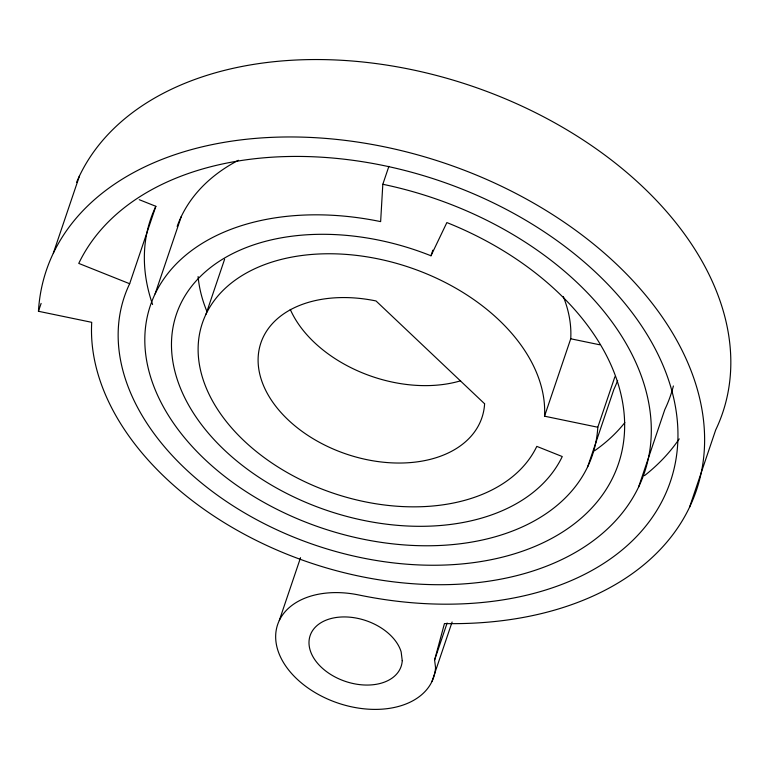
<?xml version="1.0" encoding="UTF-8"?>
<svg xmlns="http://www.w3.org/2000/svg" width="769" height="769" viewBox="0 0 769 769"><rect width="100%" height="100%" fill="white"/><g stroke="black" fill="none" stroke-linecap="round" stroke-linejoin="round"><path stroke-width="1.15" d="M388.893 166.335L382.818 184.281L380.636 221.616A233.334 155.828 18.7 0 0 144.995 333.371A233.334 155.828 18.7 0 0 362.161 538.982A233.334 155.828 18.7 0 0 597.801 427.237L614.892 376.752M597.801 427.237L544.529 416.192A178.437 119.166 18.7 0 0 304.63 255.154A178.437 119.166 18.7 0 0 254.693 450.192A178.437 119.166 18.7 0 0 536.8 446.376L562.254 456.546A205.881 137.497 18.7 0 1 311.82 504.829A205.881 137.497 18.7 0 1 180.552 304.063A205.881 137.497 18.7 0 1 430.976 255.779L446.866 222.568A260.787 174.159 18.7 0 1 613.143 476.876A260.787 174.159 18.7 0 1 295.93 538.031A260.787 174.159 18.7 0 1 129.653 283.732L78.755 263.402A315.684 210.831 18.7 0 1 436.907 179.908A315.684 210.831 18.7 0 1 675.451 462.275A315.684 210.831 18.7 0 1 358.892 594.995A82.35 55.003 18.7 0 0 275.725 634.435A82.35 55.003 18.7 0 0 352.375 706.999A82.35 55.003 18.7 0 0 435.542 667.559L434.6 660.033L444.444 623.572A343.137 229.162 18.7 0 0 701.645 407.753A343.137 229.162 18.7 0 0 355.922 141.823A343.137 229.162 18.7 0 0 38.45 311.282L41.113 303.428M53.311 253.232L79.515 175.822M129.653 283.732L155.857 206.313L139.256 199.69M155.098 293.893L181.301 216.483M205.996 314.223L224.606 259.249M279.291 620.496L300.554 557.669M430.976 255.779L432.88 250.165M434.6 660.033L447.135 623.005M431.976 681.488L452.105 622.025M544.529 416.192L570.733 338.783A178.437 119.166 18.7 0 0 563.302 296.565M587.699 466.706L613.902 389.297A233.334 155.828 18.7 0 0 617.632 380.482M638.587 487.037L664.791 409.627A288.24 192.49 18.7 0 0 673.394 385.961M689.485 507.367L715.689 429.958A343.137 229.162 18.7 0 0 491.929 93.395A343.137 229.162 18.7 0 0 76.573 182.349M570.733 338.783L599.685 344.781M38.45 311.282L91.722 322.326A288.24 192.49 18.7 0 0 359.979 576.317A288.24 192.49 18.7 0 0 651.074 438.282A288.24 192.49 18.7 0 0 382.818 184.281M624.851 422.585A260.787 174.159 18.7 0 1 594.524 450.788M152.579 304.524A260.787 174.159 18.7 0 1 155.857 206.313M679.238 438.888A315.684 210.831 18.7 0 1 644.48 475.646M206.774 311.099A205.881 137.497 18.7 0 1 198.094 276.552M177.158 226.422A233.334 155.828 18.7 0 1 238.438 160.279M460.612 380.809A116.667 77.919 18.7 0 1 290.259 309.398M484.605 403.773L376.022 300.958A116.667 77.919 18.7 0 0 258.192 356.835A116.667 77.919 18.7 0 0 366.775 459.641A116.667 77.919 18.7 0 0 484.605 403.773M402.245 660.658L401.149 651.872A48.043 32.087 18.7 0 0 327.133 619.756A48.043 32.087 18.7 0 0 334.207 676.518A48.043 32.087 18.7 0 0 402.245 660.658"/></g></svg>
